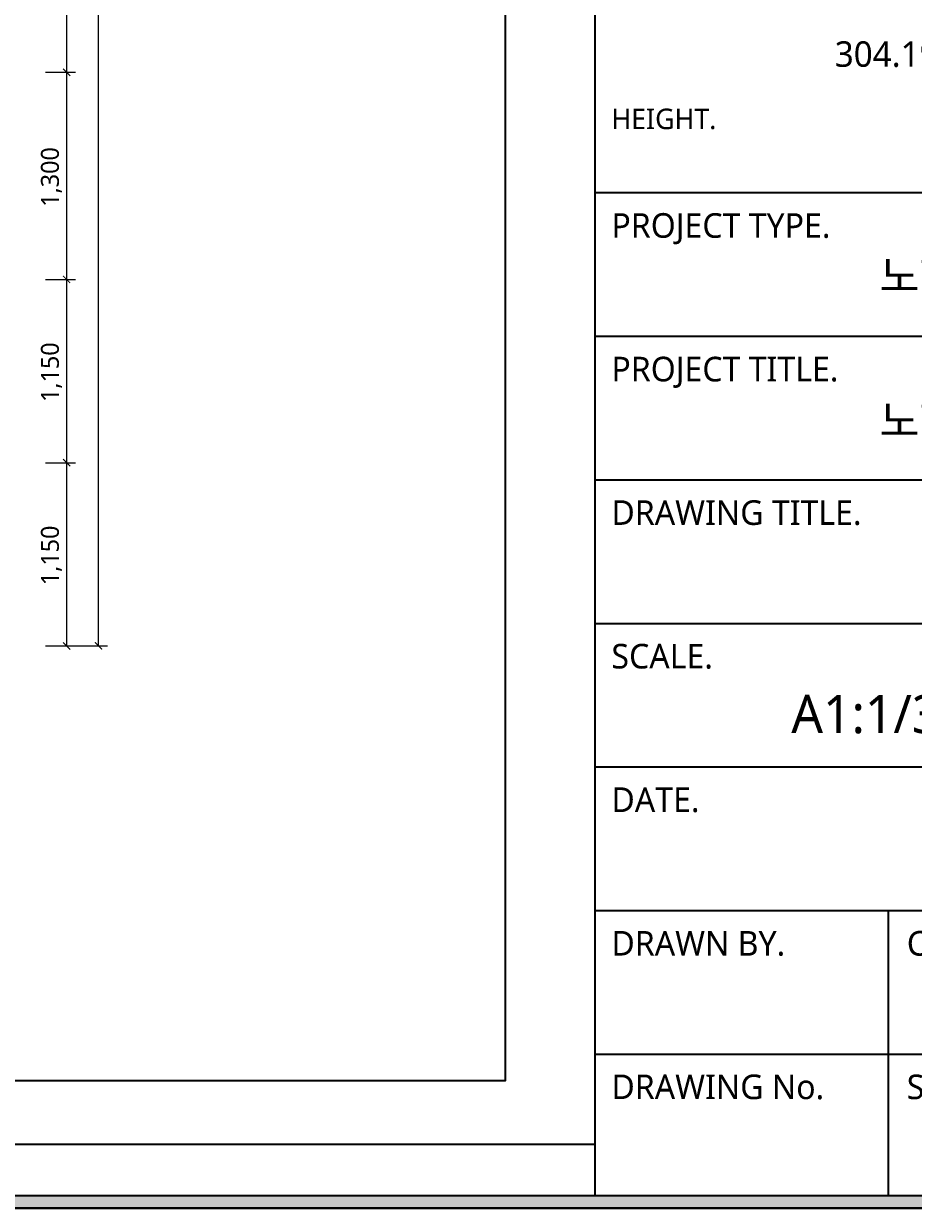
# Model space of a CAD drawing. Header units: metres. Extents: x 11578468 to 47831421, y -58341524 to -14256839.
# Drawn here: x 23853258 to 23858845, y -29097222 to -29089787 of the extents above; entities that cross this region are included whole.
import ezdxf
from ezdxf.enums import TextEntityAlignment as Align

# ---------------------------------------------------------------- set-up
doc = ezdxf.new("R2010")
doc.units = ezdxf.units.M
doc.header["$LTSCALE"] = 50
doc.header["$MEASUREMENT"] = 0
doc.layers.get('DEFPOINTS').update_dxf_attribs({"linetype": 'CONTINUOUS'})
doc.layers.add('FORM(YOURNAME)-1', color=1, linetype='CONTINUOUS')
doc.layers.add('FORM(YOURNAME)-11', color=1, linetype='CONTINUOUS')
doc.layers.add('ha', color=8, linetype='CONTINUOUS', lineweight=5)
doc.styles.add('N 맑은고딕', font='malgun.ttf')
doc.styles.add('YOURNAME', font='malgun.ttf')

# ---------------------------------------------------------------- blocks, each defined once
blk = doc.blocks.new('FORM-ELEVATION')
at = {"layer": 'FORM(YOURNAME)-11'}
h = blk.add_hatch(color=256, dxfattribs=at)
h.dxf.hatch_style = 1
h.paths.add_polyline_path([(-10309, 35708), (71691, 35708), (71691, 35508), (-10309, 35508)])
h.paths.add_polyline_path([(-10309, -21492), (71691, -21492), (71691, -21692), (-10309, -21692)])
at = {"layer": 'DEFPOINTS', "color": 158}
for p, q in [((62481, 35508), (62481, -21492)), ((62481, -20692), (-10309, -20692))]:
    blk.add_line(p, q, dxfattribs=at)
blk.add_lwpolyline([(-10309, -21692), (71691, -21692), (71691, 35708), (-10309, 35708)], close=True, dxfattribs=at)
at = {"layer": 'DEFPOINTS'}
blk.add_lwpolyline([(-8309, 33708), (61071, 33708), (61071, -19692), (-8309, -19692)], close=True, dxfattribs=at)
at = {"layer": 'FORM(YOURNAME)-11', "color": 14}
for p, q in [((62481, -5756), (71691, -5756)), ((62481, -8009), (71691, -8009)), ((62481, -10261), (71691, -10261)), ((62481, -12514), (71691, -12514)), ((62481, -14766), (71691, -14766)), ((62481, -17019), (71691, -17019)), ((67086, -17019), (67086, -21492)), ((62481, -19271), (71691, -19271))]:
    blk.add_line(p, q, dxfattribs=at)
at = {"layer": 'FORM(YOURNAME)-11'}
blk.add_lwpolyline([(-10309, -21492), (71691, -21492), (71691, -21692), (-10309, -21692)], close=True, dxfattribs=at)
at = {"layer": 'FORM(YOURNAME)-11', "color": 251, "style": 'YOURNAME'}
blk.add_text('HEIGHT.', height=321.8, dxfattribs=at).set_placement((62739, -4598), align=Align.MIDDLE_LEFT)
at = {"layer": 'FORM(YOURNAME)-11', "color": 14, "style": 'YOURNAME'}
for s, height, p in [('PROJECT TYPE.', 386.14, (62739, -6271)), ('PROJECT TITLE.', 386.14, (62739, -8524)), ('DRAWING TITLE.', 386.14, (62739, -10776)), ('SCALE.', 386.1, (62739, -13029)), ('DATE.', 386.1, (62739, -15281)), ('DRAWN BY.', 386.1, (62739, -17534)), ('CHECKED BY.', 386.14, (67376, -17534)), ('DRAWING No.', 386.14, (62739, -19786)), ('SHEET No.', 386.1, (67376, -19786))]:
    blk.add_text(s, height=height, dxfattribs=at).set_placement(p, align=Align.MIDDLE_LEFT)
at = {"layer": 'FORM(YOURNAME)-11', "color": 3, "style": 'YOURNAME'}
for tag, height, p in [('1', 451, (71041, -1219)), ('2', 451, (71041, -1863)), ('3', 451, (71041, -3150)), ('4', 451, (71041, -5081)), ('5', 515, (71041, -7398)), ('6', 515, (71041, -9650)), ('7', 515, (71041, -11903)), ('8', 515, (71041, -14155)), ('9', 515, (71041, -16408)), ('10', 515, (66791, -18596)), ('11', 515, (71041, -18660)), ('12', 515, (66791, -20848)), ('13', 515, (71041, -20848))]:
    blk.add_attdef(tag, text='', height=height, dxfattribs=at).set_placement(p, align=Align.MIDDLE_RIGHT)

msp = doc.modelspace()

# ---------------------------------------------------------------- linework, layer by layer
at = {"layer": 'ha'}
for p, q in [((23853727.7, -29093692.3), (23853727.7, -29077692.3)), ((23853527.7, -29088892.3), (23853527.7, -29090092.3)), ((23853395.2, -29090092.3), (23853583.9, -29090092.3)), ((23853395.2, -29090092.3), (23853583.9, -29090092.3)), ((23853527.7, -29090092.3), (23853527.7, -29091392.3)), ((23853395.2, -29091392.3), (23853583.9, -29091392.3)), ((23853395.2, -29091392.3), (23853583.9, -29091392.3)), ((23853527.7, -29091392.3), (23853527.7, -29092542.3)), ((23853395.2, -29092542.3), (23853583.9, -29092542.3)), ((23853395.2, -29092542.3), (23853583.9, -29092542.3)), ((23853527.7, -29092542.3), (23853527.7, -29093692.3)), ((23853395.2, -29093692.3), (23853583.9, -29093692.3)), ((23853395.2, -29093692.3), (23853783.9, -29093692.3))]:
    msp.add_line(p, q, dxfattribs=at)
at = {"layer": 'ha', "const_width": 6.75}
for points in [[(23853505.2, -29090069.8), (23853550.2, -29090114.8)], [(23853550.2, -29090114.8), (23853505.2, -29090069.8)], [(23853505.2, -29091369.8), (23853550.2, -29091414.8)], [(23853550.2, -29091414.8), (23853505.2, -29091369.8)], [(23853505.2, -29092519.8), (23853550.2, -29092564.8)], [(23853550.2, -29092564.8), (23853505.2, -29092519.8)], [(23853505.2, -29093669.8), (23853550.2, -29093714.8)], [(23853705.2, -29093669.8), (23853750.2, -29093714.8)]]:
    msp.add_lwpolyline(points, dxfattribs=at)

# ---------------------------------------------------------------- block references
at = {"layer": 'FORM(YOURNAME)-1'}
ref = msp.add_blockref('FORM-ELEVATION', (23831853.2, -29088545.2), dxfattribs=dict(at, xscale=0.4, yscale=0.4, zscale=0.4))
ref.add_attrib('8', 'A1:1/30 A3:1/80', dxfattribs={"layer": 'FORM(YOURNAME)-11', "color": 3, "height": 240, "style": 'YOURNAME'}).set_placement((23860389.5, -29094119.6), align=Align.MIDDLE_RIGHT)
ref.add_attrib('6', '노형그랜드치과', dxfattribs={"layer": 'FORM(YOURNAME)-11', "color": 3, "height": 200, "style": 'YOURNAME'}).set_placement((23860389.5, -29092276.9), align=Align.MIDDLE_RIGHT)
ref.add_attrib('5', '노형그랜드치과', dxfattribs={"layer": 'FORM(YOURNAME)-11', "color": 3, "height": 200, "style": 'YOURNAME'}).set_placement((23860389.5, -29091369.3), align=Align.MIDDLE_RIGHT)
ref.add_attrib('3', '304.196m2 / 92.02py', dxfattribs={"layer": 'FORM(YOURNAME)-11', "color": 3, "height": 160, "style": 'YOURNAME'}).set_placement((23860389.5, -29089977.7), align=Align.MIDDLE_RIGHT)

# ---------------------------------------------------------------- texts
at = {"layer": 'ha', "style": 'N 맑은고딕'}
for s, p in [('1,300', (23853478.8, -29090936.7)), ('1,150', (23853478.8, -29092161.7)), ('1,150', (23853478.8, -29093311.7))]:
    msp.add_text(s, height=112.5, rotation=90, dxfattribs=at).set_placement(p)

doc.saveas('drawing.dxf')
